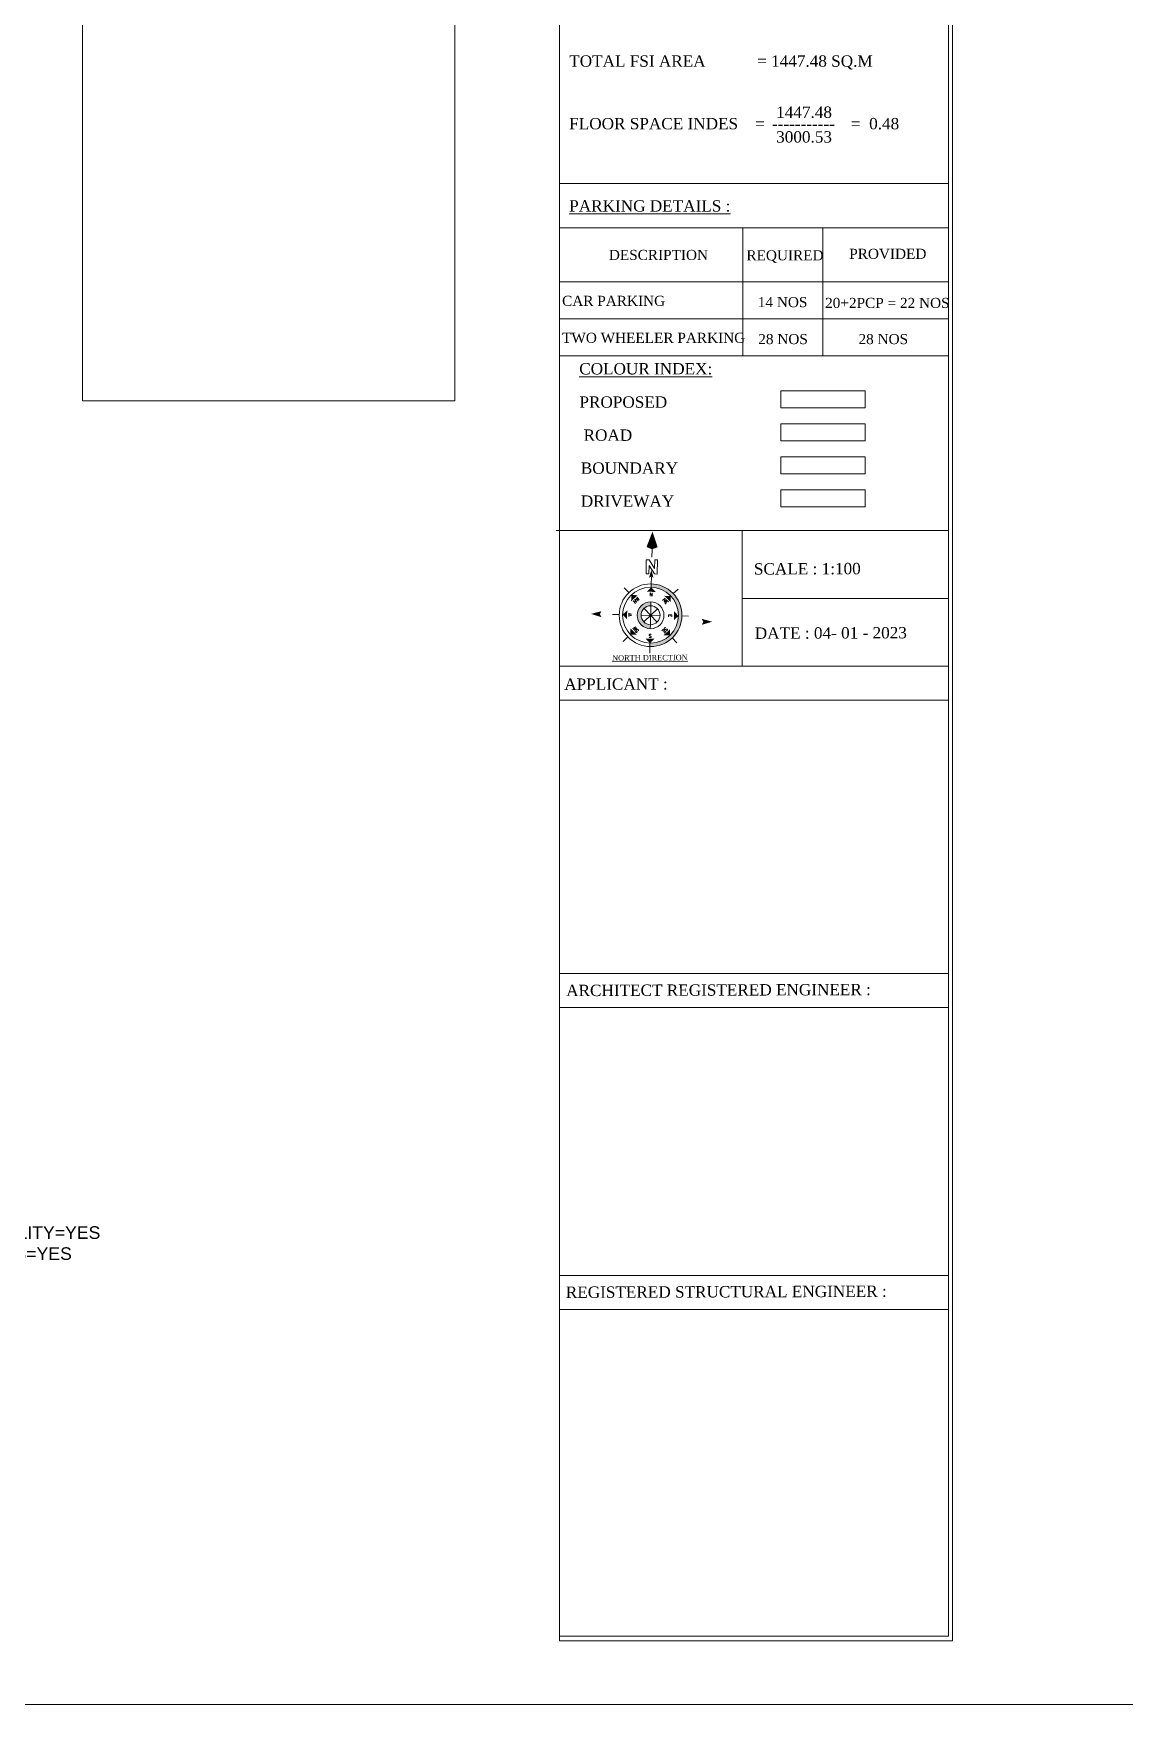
# Model space of a CAD drawing. Header units: metres. Extents: x -1561199 to -1560810, y 43748 to 43956.
# Drawn here: x -1561006.9 to -1560920.5, y 43747.5 to 43879.8 of the extents above; entities that cross this region are included whole.
import ezdxf
from ezdxf.enums import TextEntityAlignment as Align

# ---------------------------------------------------------------- set-up
doc = ezdxf.new("R2010")
doc.units = ezdxf.units.M
doc.header["$LTSCALE"] = 750
doc.header["$MEASUREMENT"] = 0
doc.layers.get('0').update_dxf_attribs({"lineweight": 5, "plot": 0})
doc.layers.add('LOCATION_PLAN', color=7, linetype='Continuous', lineweight=0)
doc.layers.add('PLAN_INFO', color=1, linetype='Continuous', plot=False)
doc.styles.add('ROMANS', font='romans__.ttf', dxfattribs={"width": 0.75})
doc.styles.get("Standard").update_dxf_attribs({"font": 'arial.ttf'})
doc.styles.add('style4', font='BOOKOS.TTF', dxfattribs={"height": 300})
doc.styles.add('style6', font='romantic.ttf')

msp = doc.modelspace()

# ---------------------------------------------------------------- hatches: boundary and pattern name
h = msp.add_hatch(color=256)
h.paths.add_polyline_path([(-1560955.82895, 43833.72487, -0.414213562), (-1560958.09029, 43831.56397), (-1560958.09646, 43831.29232, 0.414213562), (-1560955.5573, 43833.7187, 0.414213562), (-1560957.98368, 43836.25786), (-1560957.98985, 43835.98621, -0.414213562)])
h.paths.add_polyline_path([(-1560958.02302, 43834.52557), (-1560958.01596, 43834.83643, 0.414213562), (-1560959.10141, 43833.7992, 0.414213562), (-1560958.06418, 43832.71375), (-1560958.05711, 43833.02461, -0.414213562), (-1560958.79055, 43833.79214, -0.414213562)])

# ---------------------------------------------------------------- linework, layer by layer
at = {"ltscale": 11}
for p, q in [((-1560965.25282, 43924.36919), (-1560965.25282, 43752.56542)), ((-1560934.44344, 43756.59383), (-1560934.44344, 43924.36919)), ((-1560947.73505, 43851.54449), (-1560947.73505, 43850.20781)), ((-1560941.05169, 43851.54449), (-1560947.73505, 43851.54449)), ((-1560941.05169, 43850.20781), (-1560941.05169, 43851.54449)), ((-1560947.73505, 43850.20781), (-1560941.05169, 43850.20781)), ((-1560947.73505, 43848.92387), (-1560947.73505, 43847.58719)), ((-1560941.05169, 43848.92387), (-1560947.73505, 43848.92387)), ((-1560941.05169, 43847.58719), (-1560941.05169, 43848.92387)), ((-1560947.73505, 43847.58719), (-1560941.05169, 43847.58719)), ((-1560947.73505, 43846.3149), (-1560947.73505, 43844.97823)), ((-1560941.05169, 43846.3149), (-1560947.73505, 43846.3149)), ((-1560941.05169, 43844.97823), (-1560941.05169, 43846.3149)), ((-1560947.73505, 43844.97823), (-1560941.05169, 43844.97823)), ((-1560947.73505, 43843.70011), (-1560947.73505, 43842.36343)), ((-1560941.05169, 43843.70011), (-1560947.73505, 43843.70011)), ((-1560941.05169, 43842.36343), (-1560941.05169, 43843.70011)), ((-1560947.73505, 43842.36343), (-1560941.05169, 43842.36343)), ((-1560965.52592, 43840.48151), (-1560934.50169, 43840.48151)), ((-1560950.77757, 43840.48151), (-1560950.77757, 43829.74786)), ((-1560950.77757, 43835.11469), (-1560934.50169, 43835.11469)), ((-1560965.25282, 43829.74786), (-1560934.44344, 43829.74786)), ((-1560965.25282, 43827.05358), (-1560934.44344, 43827.05358)), ((-1560965.25282, 43805.40302), (-1560934.44344, 43805.40302)), ((-1560965.25282, 43802.70874), (-1560934.44344, 43802.70874)), ((-1560965.25282, 43781.48786), (-1560934.44344, 43781.48786)), ((-1560965.25282, 43778.79358), (-1560934.44344, 43778.79358))]:
    msp.add_line(p, q, dxfattribs=at)
for p, q in [((-1560965.25282, 43867.95517), (-1560934.44344, 43867.95517)), ((-1560965.25282, 43864.46313), (-1560934.44344, 43864.46313)), ((-1560950.72753, 43864.46313), (-1560950.72753, 43860.17468)), ((-1560944.40356, 43854.32145), (-1560944.40356, 43864.46313)), ((-1560965.25282, 43860.17468), (-1560934.44344, 43860.17468)), ((-1560961.64124, 43860.17468), (-1560934.44344, 43860.17468)), ((-1560950.72753, 43860.17468), (-1560950.72753, 43854.32145)), ((-1560965.25282, 43857.24807), (-1560934.44344, 43857.24807)), ((-1560965.25282, 43854.32145), (-1560934.44344, 43854.32145)), ((-1560965.25282, 43840.48151), (-1560934.44344, 43840.48151)), ((-1560957.93561, 43838.37423), (-1560957.92154, 43838.99334)), ((-1560957.98368, 43836.25786), (-1560957.98985, 43835.98621)), ((-1560957.98368, 43836.25786), (-1560957.97177, 43836.78222)), ((-1560959.75577, 43835.57055), (-1560960.11813, 43835.94975)), ((-1560958.02302, 43834.52557), (-1560958.01596, 43834.83643)), ((-1560956.24461, 43835.4908), (-1560955.86541, 43835.85315)), ((-1560960.52284, 43833.83148), (-1560961.0472, 43833.84339)), ((-1560958.79055, 43833.79214), (-1560957.28959, 43833.75805)), ((-1560957.28959, 43833.75805), (-1560958.79055, 43833.79214)), ((-1560958.58279, 43833.25648), (-1560957.49735, 43834.29371)), ((-1560957.49735, 43834.29371), (-1560958.58279, 43833.25648)), ((-1560957.52145, 43833.23237), (-1560958.55868, 43834.31781)), ((-1560958.55868, 43834.31781), (-1560957.52145, 43833.23237)), ((-1560958.05711, 43833.02461), (-1560958.02302, 43834.52557)), ((-1560958.02302, 43834.52557), (-1560958.05711, 43833.02461)), ((-1560955.5573, 43833.7187), (-1560955.03294, 43833.70679)), ((-1560959.83553, 43832.05939), (-1560960.21473, 43831.69703)), ((-1560958.05711, 43833.02461), (-1560958.06418, 43832.71375)), ((-1560958.09646, 43831.29232), (-1560958.10837, 43830.76796)), ((-1560958.09646, 43831.29232), (-1560958.09029, 43831.56397)), ((-1560956.32436, 43831.97964), (-1560955.96201, 43831.60043))]:
    msp.add_line(p, q)
at = {"linetype": 'ByBlock'}
for p, q in [((-1560958.40135, 43837.05877), (-1560958.37604, 43838.17318)), ((-1560958.37604, 43838.17318), (-1560958.15316, 43838.16812)), ((-1560958.16328, 43837.72235), (-1560958.17847, 43837.05371)), ((-1560957.73271, 43837.04358), (-1560958.16328, 43837.72235)), ((-1560958.15316, 43838.16812), (-1560957.72258, 43837.48935)), ((-1560957.72258, 43837.48935), (-1560957.7074, 43838.15799)), ((-1560957.7074, 43838.15799), (-1560957.48452, 43838.15293)), ((-1560957.48452, 43838.15293), (-1560957.50983, 43837.03852)), ((-1560958.17847, 43837.05371), (-1560958.40135, 43837.05877)), ((-1560957.50983, 43837.03852), (-1560957.73271, 43837.04358))]:
    msp.add_line(p, q, dxfattribs=at)
msp.add_lwpolyline([(-1561199.40878, 43747.52247), (-1560810.4486, 43747.52247), (-1560810.4486, 43937.6892), (-1561199.40878, 43937.6892)], close=True)
for points in [[(-1560965.25282, 43924.66919), (-1560934.14344, 43924.66919), (-1560934.14344, 43752.56542), (-1560965.25282, 43752.56542)], [(-1560965.25282, 43924.36919), (-1560934.44344, 43924.36919), (-1560934.44344, 43752.94632), (-1560965.25282, 43752.94632)]]:
    msp.add_lwpolyline(points)
for radius in [2.48341, 2.21169, 1.06161, 0.75067]:
    msp.add_circle((-1560958.04007, 43833.77509), radius)
for points in [[(-1560957.8894, 43840.40846), (-1560958.35975, 43839.18028), (-1560957.92154, 43838.99334)], [(-1560957.92154, 43838.99334), (-1560957.4753, 43839.16019), (-1560957.8894, 43840.40846)], [(-1560958.16626, 43836.75746), (-1560957.98736, 43836.84188), (-1560957.9753, 43837.37255)], [(-1560957.9753, 43837.37255), (-1560957.81248, 43836.74942), (-1560957.98736, 43836.84188)], [(-1560957.98985, 43835.98621), (-1560957.6441, 43835.6244), (-1560958.35166, 43835.64047)], [(-1560959.56806, 43835.3741), (-1560959.06774, 43835.36274), (-1560959.57942, 43834.87378)], [(-1560956.44106, 43835.30308), (-1560956.45242, 43834.80276), (-1560956.94138, 43835.31444)], [(-1560961.92629, 43834.09934), (-1560962.04957, 43833.86616), (-1560962.75713, 43833.88223)], [(-1560962.75713, 43833.88223), (-1560961.937, 43833.62763), (-1560962.04957, 43833.86616)], [(-1560960.25119, 43833.82531), (-1560959.88938, 43834.17106), (-1560959.90545, 43833.4635)], [(-1560955.82895, 43833.72487), (-1560956.19076, 43833.37913), (-1560956.17469, 43834.08668)], [(-1560953.98744, 43833.49246), (-1560953.86785, 43833.25737), (-1560953.16013, 43833.26226)], [(-1560959.63908, 43832.2471), (-1560959.62772, 43832.74742), (-1560959.13876, 43832.23574)], [(-1560956.51208, 43832.17608), (-1560957.0124, 43832.18744), (-1560956.50072, 43832.6764)], [(-1560953.16013, 43833.26226), (-1560953.98417, 43833.02064), (-1560953.86785, 43833.25737)], [(-1560958.09029, 43831.56397), (-1560958.43603, 43831.92578), (-1560957.72848, 43831.90971)]]:
    msp.add_solid(points)
at = {"layer": 'LOCATION_PLAN', "color": 7}
msp.add_lwpolyline([(-1561003.0169, 43903.27143), (-1560973.5517, 43903.27143), (-1560973.5517, 43850.7618), (-1561003.0169, 43850.7618)], close=True, dxfattribs=at)

# ---------------------------------------------------------------- texts
at = {"style": 'style6'}
for s, height, p in [('TOTAL FSI AREA            = 1447.48 SQ.M', 0.9, (-1560964.48146, 43877.20796)), ('FLOOR SPACE INDES    = ', 0.9, (-1560964.48146, 43872.25179)), ('1447.48', 0.9, (-1560948.09435, 43873.15645)), ('=  0.48', 0.9, (-1560942.17976, 43872.25179)), ('-----------', 0.9, (-1560948.42781, 43872.25179)), ('3000.53', 0.9, (-1560948.09435, 43871.20428)), ('%%UPARKING DETAILS :', 0.9, (-1560964.48146, 43865.73597)), ('DESCRIPTION', 0.8, (-1560961.34451, 43861.90651)), ('REQUIRED', 0.8, (-1560950.45136, 43861.87601)), ('PROVIDED', 0.8, (-1560942.3094, 43861.99475)), ('CAR PARKING', 0.8, (-1560965.04475, 43858.27039)), ('14 NOS', 0.8, (-1560949.54987, 43858.17026)), ('20+2PCP = 22 NOS', 0.8, (-1560944.22178, 43858.10703)), ('TWO WHEELER PARKING', 0.8, (-1560965.04475, 43855.34378)), ('28 NOS', 0.8, (-1560949.51367, 43855.24365)), ('28 NOS', 0.8, (-1560941.57654, 43855.24365)), ('%%uCOLOUR INDEX:', 0.9, (-1560963.6899, 43852.84304)), ('PROPOSED', 0.9, (-1560963.67257, 43850.20781)), ('ROAD', 0.9, (-1560963.3455, 43847.58719)), ('BOUNDARY', 0.9, (-1560963.56355, 43844.97823)), ('DRIVEWAY', 0.9, (-1560963.56355, 43842.36343))]:
    msp.add_text(s, height=height, dxfattribs=at).set_placement(p)
for s, p in [('SCALE : 1:100', (-1560949.85732, 43836.99464)), ('DATE : 04- 01 - 2023', (-1560949.78749, 43831.90826))]:
    msp.add_text(s, height=0.9, rotation=0.1866007, dxfattribs=at).set_placement(p)
at = {"style": 'ROMANS'}
for s, height, rotation, p in [('NW', 0.265403, 43.6988416, (-1560959.0791, 43834.86242)), ('N', 0.2654, 358.6988416, (-1560958.00592, 43835.27866)), ('NE', 0.265403, 313.6988416, (-1560956.95462, 43834.81232)), ('W', 0.2654, 88.6988416, (-1560959.54363, 43833.80924)), ('E', 0.2654, 268.6988416, (-1560956.62495, 43833.74295)), ('SW', 0.265403, 133.6988416, (-1560959.1274, 43832.73606)), ('S', 0.2654, 358.6988416, (-1560958.08025, 43832.00619)), ('SE', 0.265403, 223.6988416, (-1560957.00284, 43832.68965))]:
    msp.add_text(s, height=height, rotation=rotation, dxfattribs=at).set_placement(p, align=Align.CENTER)
at = {"style": 'style4'}
msp.add_text('%%UNORTH DIRECTION', height=0.4313855, rotation=0.3336627, dxfattribs=at).set_placement((-1560958.09521, 43830.41478), align=Align.MIDDLE_CENTER)
at = {"style": 'style6'}
for s, p in [('APPLICANT :', (-1560960.77704, 43828.3237)), ('ARCHITECT REGISTERED ENGINEER :', (-1560952.66013, 43804.09965)), ('REGISTERED STRUCTURAL ENGINEER :', (-1560952.04585, 43780.20654))]:
    msp.add_text(s, height=0.9, rotation=0.1866007, dxfattribs=at).set_placement(p, align=Align.MIDDLE)
at = {"layer": 'PLAN_INFO', "color": 1, "insert": (-1561046.51374, 43825.26516), "char_height": 1, "width": 46.1335853, "attachment_point": 1}
msp.add_mtext('{\\C256;PLAN INFO\\POSR_APPLICABLE=NO\\POSR_SURRENDER_OR_BUYBACK=SURRENDER\\P\\fCalibri|b0|i0|c0|p34;\\H0.91667x;OSR_SURR_BUYBACK_RETAIN=RETAIN\\P\\fArial|b0|i0|c0|p34;\\H1.0909x;OSR SURRENDER/BUYBACK=SURRENDER\\P}PLAN INFO\\PPLOT_AREA_M2=2989.50\\PSINGLE_FAMILY_BLDG=NO\\PCRZ=NO\\PSECURITY_ZONE=NO\\PACCESS_WIDTH_M=35.00\\PWHETHER_GOVT_OR_AIDED_SCHOOL=NO\\PROAD_WIDTH=35.00\\PROAD_LENGTH=260\\PAVG_PLOT_DEPTH= 0\\PAVG_PLOT_WIDTH= 40.80\\PLAND_USE_ZONE = COMMERCIAL SHOP\\PPLOT_NO=NO \\PDISTRICT=VELLORE \\PRWH_DECLARED=YES\\PBUILDING_NEAR_TO_RIVER=YES 40.0 M\\PAREA_TYPE=OTHERS\\PBUILDING_NEAR_MONUMENT=NO\\PBUILDING_NEAR_GOVT_BLDG=NO\\PPROVISION_FOR_GREEN_BUILDINGS_AND_SUSTAINABILITY=YES\\PFIRE_PROTECTION_AND_FIRE_SAFETY_REQUIREMENTS=YES\\PNOC_FOR_CONSTRUCTION_NEAR_MONUMENT=YES\\PBLOCK_1_{\\C256;B-SHOP}_MEMBER_COUNT=30\\PBLOCK_1_B-LH_RES_PUBLIC_MEMBER_COUNT=30\\PBLOCK_1_B-LH_NON_RES_STAFF_MEMBER_COUNT=20\\PORGANIZATION_TYPE=PRIVATE \\PPREMIUM_FSI_REQUIRED=NO\\PIS_APPROVED_LAYOUT=NO\\PNOC_FIRE_DEPT=NO', dxfattribs=at)

doc.saveas('drawing.dxf')
